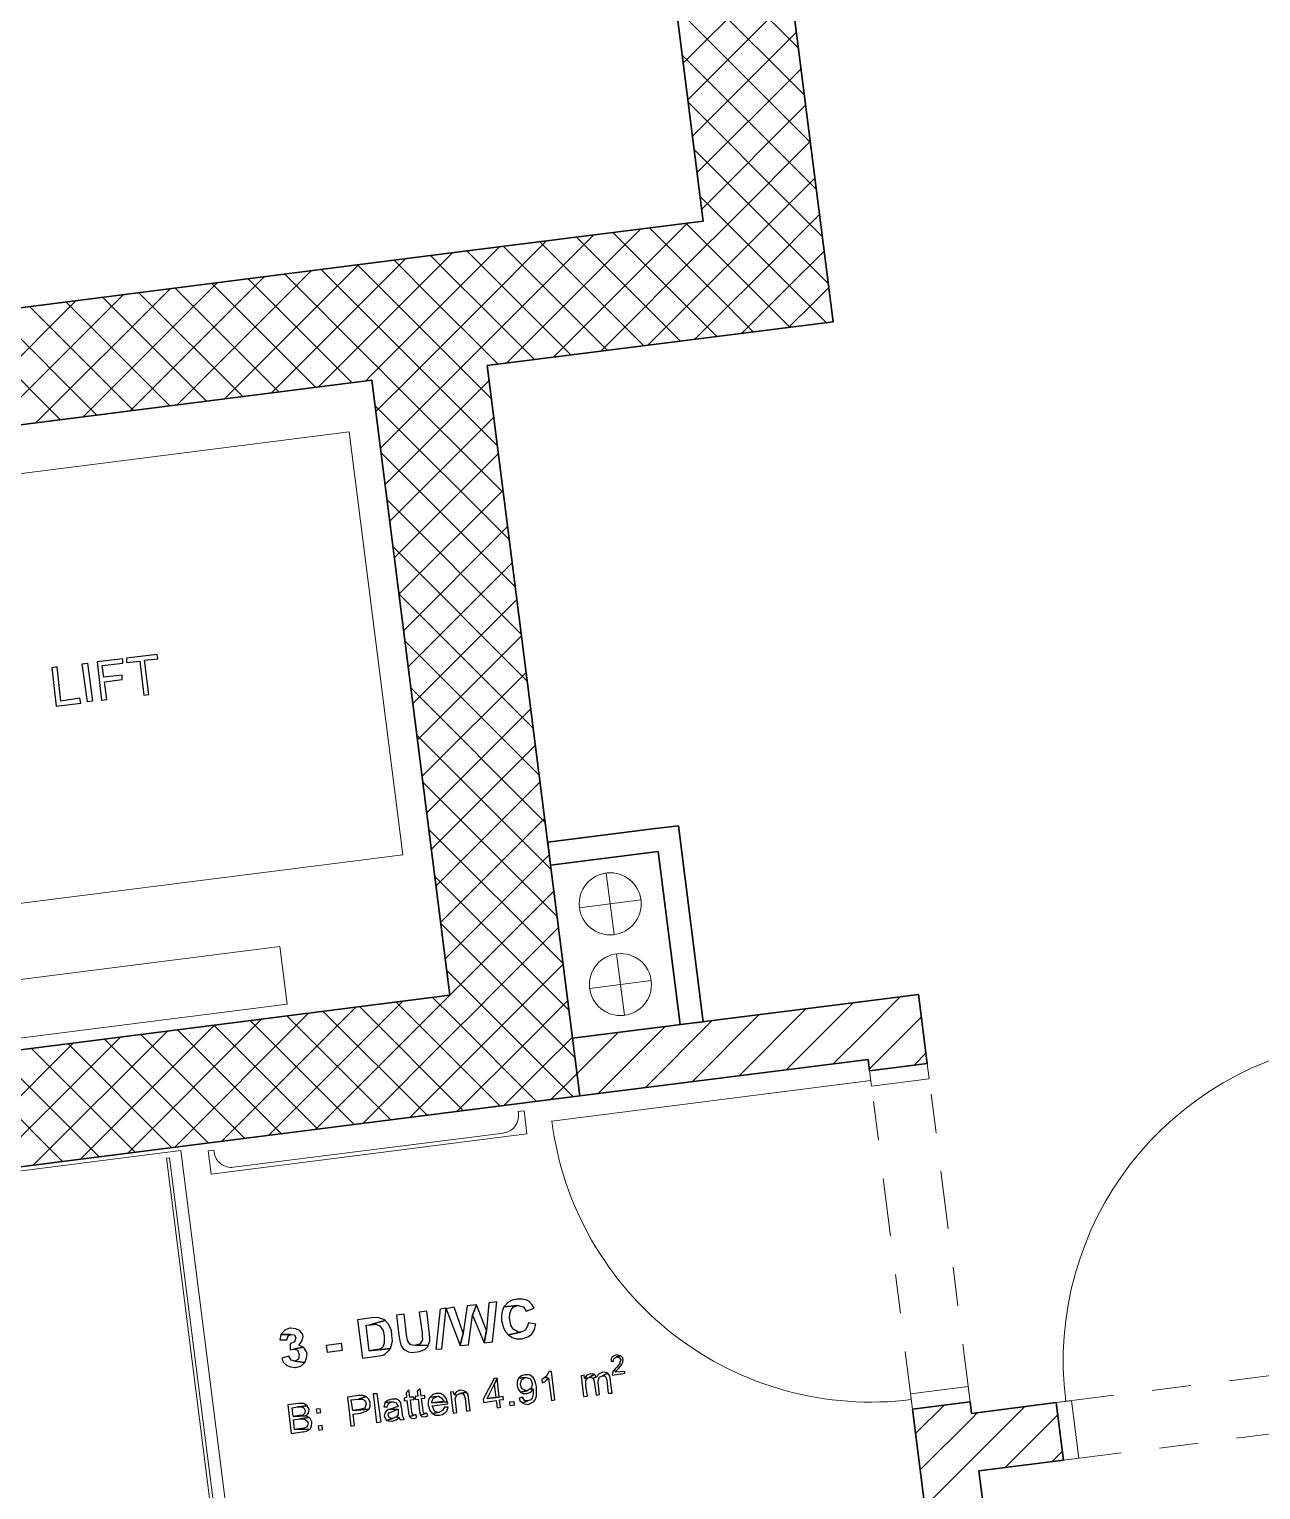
# Model space of a CAD drawing. Header units: metres. Extents: x 2713679.5 to 2713747.3, y 1226017.1 to 1226104.2.
# Drawn here: x 2713737.848 to 2713741.027, y 1226046.68 to 1226050.449 of the extents above; entities that cross this region are included whole.
import ezdxf

# ---------------------------------------------------------------- set-up
doc = ezdxf.new("R2010")
doc.units = ezdxf.units.M
doc.header["$MEASUREMENT"] = 0
doc.linetypes.add('Strichpunkt 3_1_1mm Achsen', pattern=[0.25, 0.15, -0.05, 0, -0.05])
doc.layers.add('haustechnik', color=7, linetype='Continuous', true_color=0x0332dd)
doc.layers.add('texte', color=7, linetype='Continuous', true_color=0x000000)
doc.layers.add('plangrafiken', color=251, linetype='Continuous')
doc.layers.add('waende_stuetzen', color=250, linetype='Continuous')

msp = doc.modelspace()

# ---------------------------------------------------------------- linework, layer by layer
at = {"layer": 'haustechnik', "color": 7, "linetype": 'Continuous', "lineweight": 13}
for p, q in [((2713739.1938, 1226048.2914), (2713739.4716, 1226048.3267)), ((2713739.4716, 1226048.3267), (2713739.5282, 1226047.8802)), ((2713739.2505, 1226047.845), (2713739.1938, 1226048.2914)), ((2713739.3375, 1226048.2713), (2713739.3576, 1226048.1126)), ((2713739.2682, 1226048.1819), (2713739.4269, 1226048.202)), ((2713739.3841, 1226047.9043), (2713739.3639, 1226048.063)), ((2713739.4534, 1226047.9937), (2713739.2946, 1226047.9736)), ((2713739.5282, 1226047.8802), (2713739.2505, 1226047.845))]:
    msp.add_line(p, q, dxfattribs=at)
at = {"layer": 'haustechnik', "color": 144, "linetype": 'Continuous', "lineweight": 20, "true_color": 0x0082b3}
msp.add_circle((2713739.3476, 1226048.192), 0.08, dxfattribs=at)
at = {"layer": 'haustechnik', "color": 20, "linetype": 'Continuous', "lineweight": 20, "true_color": 0xfa2d16}
msp.add_circle((2713739.374, 1226047.9836), 0.08, dxfattribs=at)
at = {"layer": 'plangrafiken', "color": 7, "linetype": 'Continuous', "lineweight": 13}
for p, q in [((2713737.285, 1226049.2336), (2713738.6739, 1226049.4098)), ((2713738.6739, 1226049.4098), (2713738.8124, 1226048.3186)), ((2713738.8124, 1226048.3186), (2713737.4235, 1226048.1423)), ((2713737.7705, 1226047.9898), (2713738.4947, 1226048.0817)), ((2713738.4947, 1226048.0817), (2713738.5135, 1226047.9329)), ((2713738.5135, 1226047.9329), (2713737.7893, 1226047.841)), ((2713739.1251, 1226047.6577), (2713739.1102, 1226047.6558)), ((2713739.1102, 1226047.6558), (2713739.1108, 1226047.6509)), ((2713739.1326, 1226047.5982), (2713739.1251, 1226047.6577)), ((2713738.3171, 1226047.4947), (2713739.1326, 1226047.5982)), ((2713739.0718, 1226047.6005), (2713738.3754, 1226047.5122)), ((2713738.2389, 1226047.5553), (2713737.3461, 1226047.442)), ((2713738.4655, 1226045.7696), (2713738.2389, 1226047.5553)), ((2713738.3245, 1226047.5561), (2713738.3096, 1226047.5542)), ((2713738.3096, 1226047.5542), (2713738.3171, 1226047.4947)), ((2713738.3251, 1226047.5511), (2713738.3245, 1226047.5561)), ((2713738.21, 1226047.5365), (2713738.2021, 1226047.5355)), ((2713738.2021, 1226047.5355), (2713738.316, 1226046.6377)), ((2713738.324, 1226046.6387), (2713738.21, 1226047.5365))]:
    msp.add_line(p, q, dxfattribs=at)
for centre, start, end in [((2713739.0662, 1226047.6452), 277.2326, 7.2326), ((2713738.3697, 1226047.5568), 187.2326, 277.2326)]:
    msp.add_arc(centre, 0.045, start, end, dxfattribs=at)
at = {"layer": 'texte'}
for points in [[(2713738.1778, 1226048.8359), (2713738.0994, 1226048.8264), (2713738.0994, 1226048.8149), (2713738.1338, 1226048.8187), (2713738.1434, 1226048.7307), (2713738.1568, 1226048.7326), (2713738.1453, 1226048.8206), (2713738.1798, 1226048.8245)], [(2713737.9196, 1226048.8034), (2713737.9062, 1226048.8015), (2713737.9177, 1226048.702), (2713737.9808, 1226048.7097), (2713737.9789, 1226048.7231), (2713737.9292, 1226048.7154)], [(2713737.998, 1226048.7135), (2713737.9846, 1226048.8111), (2713737.998, 1226048.813), (2713738.0114, 1226048.7154), (2713737.998, 1226048.7135)], [(2713738.0898, 1226048.8245), (2713738.0229, 1226048.8168), (2713738.0344, 1226048.7173), (2713738.0478, 1226048.7192), (2713738.042, 1226048.7652), (2713738.0879, 1226048.7709), (2713738.0879, 1226048.7824), (2713738.0401, 1226048.7766), (2713738.0363, 1226048.8072), (2713738.0898, 1226048.813)], [(2713739.1072, 1226047.1719), (2713739.0947, 1226047.1694), (2713739.0834, 1226047.1631), (2713739.0759, 1226047.1544), (2713739.0734, 1226047.1519), (2713739.1085, 1226047.1556), (2713739.111, 1226047.1556), (2713739.1222, 1226047.1519), (2713739.1235, 1226047.1519), (2713739.131, 1226047.1406), (2713739.151, 1226047.1481), (2713739.146, 1226047.1569), (2713739.1385, 1226047.1656), (2713739.1323, 1226047.1694), (2713739.121, 1226047.1719)], [(2713738.8155, 1226047.1331), (2713738.7955, 1226047.1306), (2713738.8018, 1226047.078), (2713738.8043, 1226047.0642), (2713738.8068, 1226047.053), (2713738.8143, 1226047.043), (2713738.8155, 1226047.0417), (2713738.8268, 1226047.0354), (2713738.8343, 1226047.0342), (2713738.8493, 1226047.0354), (2713738.8556, 1226047.0367), (2713738.8669, 1226047.0405), (2713738.8694, 1226047.0417), (2713738.8781, 1226047.0505), (2713738.8781, 1226047.0517), (2713738.8456, 1226047.053), (2713738.8443, 1226047.0517), (2713738.8318, 1226047.0542), (2713738.8255, 1226047.063), (2713738.8243, 1226047.0655), (2713738.8218, 1226047.0793)], [(2713738.8744, 1226047.1406), (2713738.8543, 1226047.1381), (2713738.8618, 1226047.0843), (2713738.8618, 1226047.078), (2713738.8631, 1226047.0667), (2713738.8581, 1226047.058), (2713738.8581, 1226047.0567), (2713738.8456, 1226047.053), (2713738.8781, 1226047.0517), (2713738.8819, 1226047.063), (2713738.8819, 1226047.073), (2713738.8806, 1226047.0893)], [(2713738.8982, 1226047.0417), (2713738.9094, 1226047.1469), (2713738.9232, 1226047.1494), (2713738.9119, 1226047.043), (2713738.8982, 1226047.0417)], [(2713738.9445, 1226047.1506), (2713738.9244, 1226047.1469), (2713738.9607, 1226047.0517), (2713738.9683, 1226047.0843)], [(2713739.0021, 1226047.1569), (2713738.9783, 1226047.1544), (2713738.9683, 1226047.0843), (2713738.9607, 1226047.0517), (2713738.982, 1226047.0542), (2713738.992, 1226047.1306)], [(2713739.0021, 1226047.1569), (2713738.992, 1226047.1306), (2713739.0221, 1226047.0592), (2713739.0284, 1226047.0905)], [(2713739.0546, 1226047.1644), (2713739.0346, 1226047.1619), (2713739.0284, 1226047.0905), (2713739.0221, 1226047.0592), (2713739.0434, 1226047.0617)], [(2713739.0734, 1226047.1519), (2713739.0684, 1226047.1406), (2713739.0672, 1226047.1281), (2713739.0672, 1226047.1143), (2713739.0684, 1226047.1118), (2713739.0709, 1226047.0993), (2713739.0772, 1226047.088), (2713739.0847, 1226047.0793), (2713739.1172, 1226047.0868), (2713739.1097, 1226047.0868), (2713739.0985, 1226047.093), (2713739.0972, 1226047.0943), (2713739.0909, 1226047.1043), (2713739.0884, 1226047.1181), (2713739.0872, 1226047.1206), (2713739.0884, 1226047.1343), (2713739.0922, 1226047.1444), (2713739.0972, 1226047.1506), (2713739.1085, 1226047.1556)], [(2713738.5226, 1226047.0968), (2713738.5201, 1226047.0968), (2713738.5076, 1226047.0918), (2713738.5076, 1226047.0918), (2713738.4988, 1226047.0818), (2713738.4975, 1226047.0805), (2713738.5238, 1226047.0805), (2713738.5326, 1226047.0793), (2713738.5364, 1226047.0718), (2713738.5326, 1226047.0617), (2713738.5213, 1226047.0567), (2713738.5213, 1226047.0405), (2713738.5301, 1226047.043), (2713738.5551, 1226047.048), (2713738.5439, 1226047.053), (2713738.5451, 1226047.0542), (2713738.5526, 1226047.0642), (2713738.5551, 1226047.0755), (2713738.5539, 1226047.0805), (2713738.5464, 1226047.0905), (2713738.5351, 1226047.0955)], [(2713738.7317, 1226047.1231), (2713738.6953, 1226047.1181), (2713738.7079, 1226047.0192), (2713738.7454, 1226047.0242), (2713738.7517, 1226047.0254), (2713738.7629, 1226047.0279), (2713738.7667, 1226047.0304), (2713738.7755, 1226047.038), (2713738.7805, 1226047.0442), (2713738.7254, 1226047.038), (2713738.7179, 1226047.1043), (2713738.7266, 1226047.1056), (2713738.7667, 1226047.1168), (2713738.7629, 1226047.1193), (2713738.7504, 1226047.1231), (2713738.7467, 1226047.1243)], [(2713738.7667, 1226047.1168), (2713738.7266, 1226047.1056), (2713738.7317, 1226047.1056), (2713738.7429, 1226047.1068), (2713738.7529, 1226047.103), (2713738.7592, 1226047.0943), (2713738.7617, 1226047.0905), (2713738.7642, 1226047.0768), (2713738.7642, 1226047.0705), (2713738.7642, 1226047.058), (2713738.7604, 1226047.048), (2713738.7529, 1226047.043), (2713738.7404, 1226047.0405), (2713738.7254, 1226047.038), (2713738.7805, 1226047.0442), (2713738.7842, 1226047.0567), (2713738.7855, 1226047.0642), (2713738.7842, 1226047.078), (2713738.783, 1226047.0905), (2713738.778, 1226047.1018), (2713738.7755, 1226047.1068)], [(2713739.136, 1226047.1106), (2713739.1348, 1226047.1043), (2713739.1298, 1226047.093), (2713739.1285, 1226047.0918), (2713739.1172, 1226047.0868), (2713739.0847, 1226047.0793), (2713739.0947, 1226047.073), (2713739.106, 1226047.0692), (2713739.1197, 1226047.0692), (2713739.1222, 1226047.0705), (2713739.1348, 1226047.0743), (2713739.1448, 1226047.0805), (2713739.146, 1226047.083), (2713739.1523, 1226047.093), (2713739.156, 1226047.1068)], [(2713738.4975, 1226047.0805), (2713738.495, 1226047.0667), (2713738.5126, 1226047.0667), (2713738.5163, 1226047.0768), (2713738.5238, 1226047.0805)], [(2713738.6177, 1226047.0342), (2713738.6152, 1226047.053), (2713738.6528, 1226047.058), (2713738.6553, 1226047.0392), (2713738.6177, 1226047.0342)], [(2713738.5176, 1226047.0242), (2713738.5001, 1226047.0192), (2713738.5038, 1226047.0092), (2713738.5126, 1226047.0004), (2713738.5226, 1226046.9966), (2713738.5351, 1226046.9954), (2713738.5364, 1226046.9954), (2713738.5489, 1226046.9991), (2713738.5589, 1226047.0079), (2713738.5339, 1226047.0117), (2713738.5238, 1226047.0142)], [(2713738.5551, 1226047.048), (2713738.5301, 1226047.043), (2713738.5401, 1226047.0405), (2713738.5451, 1226047.0292), (2713738.5451, 1226047.0292), (2713738.5426, 1226047.0167), (2713738.5339, 1226047.0117), (2713738.5589, 1226047.0079), (2713738.5639, 1226047.0192), (2713738.5652, 1226047.0317), (2713738.5639, 1226047.0354), (2713738.5576, 1226047.0455)], [(2713739.3639, 1226047.0279), (2713739.3576, 1226047.0254), (2713739.3526, 1226047.0229), (2713739.3501, 1226047.0179), (2713739.3501, 1226047.0117), (2713739.3563, 1226047.0117), (2713739.3563, 1226047.0129), (2713739.3576, 1226047.0192), (2713739.3588, 1226047.0192), (2713739.3639, 1226047.0229), (2713739.3751, 1226047.0254), (2713739.3701, 1226047.0267)], [(2713739.3751, 1226047.0254), (2713739.3639, 1226047.0229), (2713739.3651, 1226047.0229), (2713739.3714, 1226047.0204), (2713739.3714, 1226047.0204), (2713739.3751, 1226047.0154), (2713739.3751, 1226047.0142), (2713739.3726, 1226047.0079), (2713739.3726, 1226047.0067), (2713739.3689, 1226047.0016), (2713739.3639, 1226046.9954), (2713739.3601, 1226046.9916), (2713739.3563, 1226046.9866), (2713739.3551, 1226046.9866), (2713739.3538, 1226046.9804), (2713739.3526, 1226046.9754), (2713739.3851, 1226046.9804), (2713739.3851, 1226046.9854), (2713739.3601, 1226046.9829), (2713739.3626, 1226046.9866), (2713739.3639, 1226046.9879), (2713739.3689, 1226046.9929), (2713739.3739, 1226046.9991), (2713739.3776, 1226047.0029), (2713739.3776, 1226047.0041), (2713739.3801, 1226047.0092), (2713739.3814, 1226047.0154), (2713739.3801, 1226047.0204)], [(2713739.1961, 1226046.9854), (2713739.1898, 1226046.9854), (2713739.1886, 1226046.9829), (2713739.1836, 1226046.9741), (2713739.1786, 1226046.9691), (2713739.1886, 1226046.9678), (2713739.1961, 1226046.9103), (2713739.2049, 1226046.9115)], [(2713739.3288, 1226046.9829), (2713739.3276, 1226046.9829), (2713739.3188, 1226046.9791), (2713739.3125, 1226046.9716), (2713739.3038, 1226046.9678), (2713739.3063, 1226046.9591), (2713739.3113, 1226046.924), (2713739.32, 1226046.9253), (2713739.3163, 1226046.9566), (2713739.3163, 1226046.9603), (2713739.3188, 1226046.9691), (2713739.3188, 1226046.9703), (2713739.3276, 1226046.9741), (2713739.3413, 1226046.9804), (2713739.3388, 1226046.9816)], [(2713739.0559, 1226046.9678), (2713739.0484, 1226046.9666), (2713739.0196, 1226046.914), (2713739.0208, 1226046.9052), (2713739.0534, 1226046.9103), (2713739.0559, 1226046.8915), (2713739.0647, 1226046.8927), (2713739.0622, 1226046.9115), (2713739.0722, 1226046.9128), (2713739.0709, 1226046.9203), (2713739.0609, 1226046.919), (2713739.0296, 1226046.9153), (2713739.0484, 1226046.9516)], [(2713739.0559, 1226046.9678), (2713739.0484, 1226046.9516), (2713739.0521, 1226046.9178), (2713739.0296, 1226046.9153), (2713739.0609, 1226046.919)], [(2713739.111, 1226046.9678), (2713739.1072, 1226046.9591), (2713739.1072, 1226046.9491), (2713739.1097, 1226046.9391), (2713739.116, 1226046.9315), (2713739.1335, 1226046.9353), (2713739.131, 1226046.9353), (2713739.1222, 1226046.9391), (2713739.1197, 1226046.9403), (2713739.116, 1226046.9503), (2713739.116, 1226046.9541), (2713739.1185, 1226046.9628), (2713739.121, 1226046.9653), (2713739.1285, 1226046.9691)], [(2713739.1272, 1226046.9766), (2713739.1185, 1226046.9741), (2713739.111, 1226046.9678), (2713739.111, 1226046.9678), (2713739.1285, 1226046.9691), (2713739.131, 1226046.9691), (2713739.1398, 1226046.9666), (2713739.1423, 1226046.9641), (2713739.146, 1226046.9541), (2713739.146, 1226046.9503), (2713739.1435, 1226046.9416), (2713739.141, 1226046.9403), (2713739.1485, 1226046.9391), (2713739.1485, 1226046.9378), (2713739.1485, 1226046.9365), (2713739.1485, 1226046.9265), (2713739.146, 1226046.9165), (2713739.1423, 1226046.9115), (2713739.1348, 1226046.909), (2713739.121, 1226046.904), (2713739.126, 1226046.9015), (2713739.136, 1226046.9002), (2713739.141, 1226046.9027), (2713739.1498, 1226046.9065), (2713739.1535, 1226046.9115), (2713739.1573, 1226046.9215), (2713739.1573, 1226046.924), (2713739.1573, 1226046.9328), (2713739.1573, 1226046.9441), (2713739.1573, 1226046.9466), (2713739.1548, 1226046.9566), (2713739.151, 1226046.9653), (2713739.1485, 1226046.9691), (2713739.141, 1226046.9754), (2713739.1373, 1226046.9766)], [(2713739.1786, 1226046.9691), (2713739.1711, 1226046.9641), (2713739.1723, 1226046.9553), (2713739.1723, 1226046.9553), (2713739.1811, 1226046.9603), (2713739.1811, 1226046.9616), (2713739.1886, 1226046.9678)], [(2713739.28, 1226046.9754), (2713739.2725, 1226046.9741), (2713739.2787, 1226046.9203), (2713739.2887, 1226046.9215), (2713739.285, 1226046.9491), (2713739.285, 1226046.9516), (2713739.285, 1226046.9616), (2713739.2887, 1226046.9678), (2713739.2812, 1226046.9678)], [(2713739.2963, 1226046.9791), (2713739.2963, 1226046.9791), (2713739.2875, 1226046.9754), (2713739.2812, 1226046.9678), (2713739.2887, 1226046.9678), (2713739.295, 1226046.9703), (2713739.3063, 1226046.9779), (2713739.3063, 1226046.9779)], [(2713739.3063, 1226046.9779), (2713739.295, 1226046.9703), (2713739.3038, 1226046.9678), (2713739.3125, 1226046.9716)], [(2713739.3413, 1226046.9804), (2713739.3276, 1226046.9741), (2713739.3326, 1226046.9741), (2713739.3363, 1226046.9703), (2713739.3388, 1226046.9628), (2713739.3426, 1226046.929), (2713739.3526, 1226046.929), (2713739.3476, 1226046.9666), (2713739.3463, 1226046.9729)], [(2713738.6966, 1226046.9228), (2713738.6691, 1226046.919), (2713738.6778, 1226046.8439), (2713738.6878, 1226046.8452), (2713738.6841, 1226046.8752), (2713738.7029, 1226046.8777), (2713738.7079, 1226046.879), (2713738.7179, 1226046.8827), (2713738.7241, 1226046.8877), (2713738.6828, 1226046.884), (2713738.6791, 1226046.9115), (2713738.6979, 1226046.914), (2713738.7179, 1226046.9203), (2713738.7179, 1226046.9203), (2713738.7079, 1226046.9228), (2713738.7066, 1226046.9228)], [(2713738.7179, 1226046.9203), (2713738.6979, 1226046.914), (2713738.7079, 1226046.914), (2713738.7141, 1226046.9103), (2713738.7179, 1226046.9027), (2713738.7179, 1226046.9015), (2713738.7154, 1226046.8927), (2713738.7129, 1226046.8902), (2713738.7016, 1226046.8865), (2713738.6828, 1226046.884), (2713738.7241, 1226046.8877), (2713738.7279, 1226046.894), (2713738.7279, 1226046.904), (2713738.7279, 1226046.9052), (2713738.7241, 1226046.914)], [(2713738.7454, 1226046.8527), (2713738.7367, 1226046.9278), (2713738.7454, 1226046.9278), (2713738.7554, 1226046.8539), (2713738.7454, 1226046.8527)], [(2713738.7655, 1226046.904), (2713738.7629, 1226046.894), (2713738.7717, 1226046.894), (2713738.7755, 1226046.9027), (2713738.7755, 1226046.9027), (2713738.7842, 1226046.9065)], [(2713738.7855, 1226046.914), (2713738.7817, 1226046.9128), (2713738.773, 1226046.9103), (2713738.773, 1226046.9103), (2713738.7655, 1226046.904), (2713738.7655, 1226046.904), (2713738.7842, 1226046.9065), (2713738.7867, 1226046.9065), (2713738.7955, 1226046.904), (2713738.7993, 1226046.8965), (2713738.7993, 1226046.894), (2713738.7942, 1226046.8927), (2713738.783, 1226046.889), (2713738.7755, 1226046.8865), (2713738.8005, 1226046.8877), (2713738.8005, 1226046.884), (2713738.8005, 1226046.874), (2713738.7955, 1226046.8677), (2713738.803, 1226046.8664), (2713738.8055, 1226046.8602), (2713738.8155, 1226046.8614), (2713738.813, 1226046.8677), (2713738.8118, 1226046.8714), (2713738.8105, 1226046.884), (2713738.808, 1226046.8965), (2713738.8068, 1226046.904), (2713738.803, 1226046.9103), (2713738.7968, 1226046.914), (2713738.7955, 1226046.914)], [(2713738.828, 1226046.9378), (2713738.8205, 1226046.9303), (2713738.8218, 1226046.9178), (2713738.8155, 1226046.9165), (2713738.8155, 1226046.909), (2713738.823, 1226046.9103), (2713738.8268, 1226046.879), (2713738.8268, 1226046.8777), (2713738.8293, 1226046.8689), (2713738.8418, 1226046.8727), (2713738.8381, 1226046.8727), (2713738.8368, 1226046.8752), (2713738.8356, 1226046.8802), (2713738.8318, 1226046.9115), (2713738.8406, 1226046.9128), (2713738.8406, 1226046.919), (2713738.8306, 1226046.919)], [(2713738.8568, 1226046.9403), (2713738.8493, 1226046.934), (2713738.8506, 1226046.9215), (2713738.8443, 1226046.9203), (2713738.8443, 1226046.9128), (2713738.8518, 1226046.914), (2713738.8556, 1226046.8827), (2713738.8556, 1226046.8815), (2713738.8581, 1226046.8727), (2713738.8706, 1226046.8765), (2713738.8681, 1226046.8765), (2713738.8656, 1226046.879), (2713738.8644, 1226046.884), (2713738.8606, 1226046.9153), (2713738.8694, 1226046.9165), (2713738.8694, 1226046.9228), (2713738.8593, 1226046.9215)], [(2713738.8831, 1226046.919), (2713738.8806, 1226046.9165), (2713738.8781, 1226046.9078), (2713738.8781, 1226046.8965), (2713738.8794, 1226046.894), (2713738.8819, 1226046.884), (2713738.8881, 1226046.8765), (2713738.9069, 1226046.8802), (2713738.9032, 1226046.879), (2713738.8944, 1226046.8827), (2713738.8919, 1226046.8865), (2713738.8881, 1226046.8965), (2713738.9282, 1226046.9015), (2713738.9282, 1226046.904), (2713738.9269, 1226046.9065), (2713738.8869, 1226046.904), (2713738.8869, 1226046.9065), (2713738.8906, 1226046.9153), (2713738.8919, 1226046.9165), (2713738.9007, 1226046.9203)], [(2713738.8994, 1226046.9278), (2713738.8982, 1226046.9278), (2713738.8894, 1226046.9253), (2713738.8831, 1226046.919), (2713738.9007, 1226046.9203), (2713738.9044, 1226046.9215), (2713738.9132, 1226046.9165), (2713738.9132, 1226046.9165), (2713738.9182, 1226046.9078), (2713738.8869, 1226046.904), (2713738.9269, 1226046.9065), (2713738.9244, 1226046.9165), (2713738.9182, 1226046.9228), (2713738.9182, 1226046.924), (2713738.9094, 1226046.9278)], [(2713738.9432, 1226046.9328), (2713738.9357, 1226046.9315), (2713738.942, 1226046.8777), (2713738.952, 1226046.879), (2713738.9482, 1226046.909), (2713738.947, 1226046.9153), (2713738.9507, 1226046.9228), (2713738.9507, 1226046.924), (2713738.9445, 1226046.9253)], [(2713738.9607, 1226046.9365), (2713738.9595, 1226046.9365), (2713738.9507, 1226046.9328), (2713738.9445, 1226046.9253), (2713738.9507, 1226046.924), (2713738.9595, 1226046.9278), (2713738.977, 1226046.9315), (2713738.9695, 1226046.9353)], [(2713738.977, 1226046.9315), (2713738.9595, 1226046.9278), (2713738.967, 1226046.9278), (2713738.9708, 1226046.9228), (2713738.9733, 1226046.9153), (2713738.977, 1226046.8827), (2713738.9858, 1226046.884), (2713738.982, 1226046.9165), (2713738.9808, 1226046.9253)], [(2713739.0897, 1226046.8965), (2713739.0884, 1226046.9065), (2713739.0985, 1226046.9078), (2713739.0997, 1226046.8977), (2713739.0897, 1226046.8965)], [(2713739.121, 1226046.919), (2713739.1122, 1226046.9165), (2713739.1147, 1226046.9103), (2713739.121, 1226046.904), (2713739.1348, 1226046.909), (2713739.126, 1226046.9103), (2713739.126, 1226046.9103)], [(2713739.141, 1226046.9403), (2713739.1335, 1226046.9353), (2713739.116, 1226046.9315), (2713739.1222, 1226046.9278), (2713739.1323, 1226046.9278), (2713739.1323, 1226046.9278), (2713739.1423, 1226046.9315), (2713739.1423, 1226046.9315), (2713739.1485, 1226046.9391)], [(2713738.5426, 1226046.9027), (2713738.5151, 1226046.899), (2713738.5238, 1226046.8251), (2713738.5526, 1226046.8289), (2713738.5551, 1226046.8289), (2713738.5639, 1226046.8314), (2713738.5727, 1226046.8364), (2713738.5326, 1226046.8351), (2713738.5301, 1226046.8602), (2713738.5464, 1226046.8627), (2713738.5702, 1226046.8664), (2713738.5614, 1226046.8702), (2713738.5626, 1226046.8702), (2713738.5288, 1226046.8689), (2713738.5263, 1226046.8915), (2713738.5401, 1226046.894), (2713738.5652, 1226046.8965), (2713738.5564, 1226046.9027), (2713738.5526, 1226046.9027)], [(2713738.5652, 1226046.8965), (2713738.5401, 1226046.894), (2713738.5426, 1226046.894), (2713738.5526, 1226046.894), (2713738.5576, 1226046.8902), (2713738.5601, 1226046.884), (2713738.5589, 1226046.8777), (2713738.5539, 1226046.8727), (2713738.5451, 1226046.8714), (2713738.5288, 1226046.8689), (2713738.5626, 1226046.8702), (2713738.5689, 1226046.8777), (2713738.5702, 1226046.8865), (2713738.5702, 1226046.8877), (2713738.5652, 1226046.8965)], [(2713738.599, 1226046.889), (2713738.5889, 1226046.8877), (2713738.5902, 1226046.8777), (2713738.6002, 1226046.879)], [(2713738.7755, 1226046.8865), (2713738.7692, 1226046.8827), (2713738.7655, 1226046.8777), (2713738.7642, 1226046.8702), (2713738.7655, 1226046.8664), (2713738.7705, 1226046.8589), (2713738.7855, 1226046.8639), (2713738.778, 1226046.8652), (2713738.7742, 1226046.8714), (2713738.7742, 1226046.8752), (2713738.778, 1226046.879), (2713738.7855, 1226046.8815), (2713738.7917, 1226046.884), (2713738.8005, 1226046.8877)], [(2713738.7955, 1226046.8677), (2713738.7855, 1226046.8639), (2713738.7705, 1226046.8589), (2713738.7742, 1226046.8577), (2713738.7842, 1226046.8564), (2713738.7855, 1226046.8564), (2713738.7942, 1226046.8602), (2713738.7955, 1226046.8602), (2713738.803, 1226046.8664)], [(2713738.8456, 1226046.874), (2713738.8418, 1226046.8727), (2713738.8293, 1226046.8689), (2713738.8331, 1226046.8652), (2713738.8418, 1226046.8639), (2713738.8481, 1226046.8664)], [(2713738.8744, 1226046.8777), (2713738.8706, 1226046.8765), (2713738.8581, 1226046.8727), (2713738.8618, 1226046.8689), (2713738.8706, 1226046.8677), (2713738.8769, 1226046.8702)], [(2713738.9194, 1226046.8927), (2713738.9194, 1226046.8915), (2713738.9144, 1226046.884), (2713738.9069, 1226046.8802), (2713738.8881, 1226046.8765), (2713738.8894, 1226046.8765), (2713738.8969, 1226046.8727), (2713738.9069, 1226046.8727), (2713738.9144, 1226046.874), (2713738.9219, 1226046.879), (2713738.9257, 1226046.8827), (2713738.9295, 1226046.8927)], [(2713738.5702, 1226046.8664), (2713738.5464, 1226046.8627), (2713738.5489, 1226046.8627), (2713738.5576, 1226046.8627), (2713738.5639, 1226046.8589), (2713738.5677, 1226046.8527), (2713738.5664, 1226046.8452), (2713738.5639, 1226046.8414), (2713738.5576, 1226046.8389), (2713738.5514, 1226046.8376), (2713738.5326, 1226046.8351), (2713738.5727, 1226046.8364), (2713738.5764, 1226046.8439), (2713738.5764, 1226046.8439), (2713738.5777, 1226046.8539), (2713738.5777, 1226046.8552), (2713738.5727, 1226046.8639)], [(2713738.604, 1226046.8452), (2713738.5939, 1226046.8439), (2713738.5952, 1226046.8339), (2713738.6052, 1226046.8351)]]:
    msp.add_lwpolyline(points, close=True, dxfattribs=at)
at = {"layer": 'waende_stuetzen', "color": 7, "linetype": 'Continuous', "lineweight": 35}
for p, q in [((2713739.8852, 1226049.992), (2713739.3118, 1226054.5107)), ((2713739.0141, 1226054.473), (2713739.5876, 1226049.9542)), ((2713739.923, 1226049.6944), (2713739.8852, 1226049.992)), ((2713739.5876, 1226049.9542), (2713738.9924, 1226049.8787)), ((2713738.9924, 1226049.8787), (2713738.6948, 1226049.8409)), ((2713738.6948, 1226049.8409), (2713736.7603, 1226049.5954)), ((2713739.0302, 1226049.5811), (2713739.923, 1226049.6944)), ((2713739.2316, 1226047.9938), (2713739.0302, 1226049.5811)), ((2713736.9965, 1226049.323), (2713738.7325, 1226049.5433)), ((2713738.7325, 1226049.5433), (2713738.934, 1226047.956)), ((2713739.464, 1226048.3862), (2713739.1863, 1226048.3509)), ((2713739.5236, 1226048.3937), (2713739.464, 1226048.3862)), ((2713739.5878, 1226047.8878), (2713739.5236, 1226048.3937)), ((2713739.1863, 1226048.3509), (2713739.1938, 1226048.2914)), ((2713739.1938, 1226048.2914), (2713739.4716, 1226048.3267)), ((2713739.4716, 1226048.3267), (2713739.5282, 1226047.8802)), ((2713739.2694, 1226047.6962), (2713739.2316, 1226047.9938)), ((2713738.934, 1226047.956), (2713737.1979, 1226047.7357)), ((2713739.9945, 1226047.9394), (2713739.2505, 1226047.845)), ((2713740.1433, 1226047.9583), (2713739.9945, 1226047.9394)), ((2713740.166, 1226047.7797), (2713740.1433, 1226047.9583)), ((2713739.5878, 1226047.8878), (2713739.5282, 1226047.8802)), ((2713739.2694, 1226047.6962), (2713739.2505, 1226047.845)), ((2713739.2694, 1226047.6962), (2713740.0134, 1226047.7906)), ((2713740.0134, 1226047.7906), (2713740.0172, 1226047.7608)), ((2713740.0172, 1226047.7608), (2713740.166, 1226047.7797)), ((2713737.3349, 1226047.4507), (2713739.2694, 1226047.6962)), ((2713740.128, 1226046.8878), (2713740.2768, 1226046.9067)), ((2713740.2805, 1226046.877), (2713740.2768, 1226046.9067)), ((2713740.128, 1226046.8878), (2713740.386, 1226044.8541)), ((2713740.4988, 1226046.9047), (2713740.2805, 1226046.877)), ((2713740.4988, 1226046.9047), (2713740.5177, 1226046.7559)), ((2713740.2994, 1226046.7282), (2713740.5177, 1226046.7559)), ((2713740.5349, 1226044.873), (2713740.2994, 1226046.7282))]:
    msp.add_line(p, q, dxfattribs=at)
at = {"layer": 'waende_stuetzen', "color": 18, "linetype": 'Continuous', "lineweight": 0, "true_color": 0x000000}
for p, q in [((2713739.8334, 1226050.4003), (2713739.487, 1226050.7466)), ((2713739.8488, 1226050.2788), (2713739.5025, 1226050.6252)), ((2713739.5359, 1226050.3615), (2713739.8043, 1226050.6298)), ((2713739.5479, 1226050.2673), (2713739.8162, 1226050.5357)), ((2713739.8642, 1226050.1573), (2713739.5179, 1226050.5037)), ((2713739.5598, 1226050.1732), (2713739.8282, 1226050.4416)), ((2713739.8797, 1226050.0358), (2713739.5333, 1226050.3822)), ((2713739.5718, 1226050.0791), (2713739.8401, 1226050.3474)), ((2713739.8251, 1226049.9843), (2713739.5487, 1226050.2607)), ((2713739.5837, 1226049.985), (2713739.8521, 1226050.2533)), ((2713739.6694, 1226049.9646), (2713739.864, 1226050.1592)), ((2713739.731, 1226049.9724), (2713739.5641, 1226050.1392)), ((2713739.7909, 1226049.98), (2713739.8759, 1226050.0651)), ((2713739.6368, 1226049.9605), (2713739.5795, 1226050.0177)), ((2713739.6278, 1226049.923), (2713739.6694, 1226049.9646)), ((2713739.8339, 1226049.7634), (2713739.6368, 1226049.9605)), ((2713739.6876, 1226049.8767), (2713739.7909, 1226049.98)), ((2713739.9105, 1226049.7929), (2713739.731, 1226049.9724)), ((2713739.7474, 1226049.8304), (2713739.8879, 1226049.971)), ((2713739.8951, 1226049.9144), (2713739.8251, 1226049.9843)), ((2713739.0801, 1226049.5874), (2713739.4264, 1226049.9338)), ((2713739.2015, 1226049.6028), (2713739.5479, 1226049.9492)), ((2713739.6228, 1226049.6563), (2713739.3545, 1226049.9246)), ((2713739.6104, 1226049.7748), (2713739.4486, 1226049.9366)), ((2713739.595, 1226049.8963), (2713739.5427, 1226049.9485)), ((2713739.5956, 1226049.8908), (2713739.6278, 1226049.923)), ((2713738.9992, 1226049.8248), (2713739.062, 1226049.8875)), ((2713739.0112, 1226049.7306), (2713739.1835, 1226049.9029)), ((2713739.0231, 1226049.6365), (2713739.3049, 1226049.9183)), ((2713739.3405, 1226049.6204), (2713739.0721, 1226049.8888)), ((2713739.4346, 1226049.6324), (2713739.1662, 1226049.9007)), ((2713739.5287, 1226049.6443), (2713739.2604, 1226049.9127)), ((2713739.323, 1226049.6182), (2713739.5956, 1226049.8908)), ((2713739.8111, 1226049.6802), (2713739.595, 1226049.8963)), ((2713738.707, 1226049.7446), (2713738.819, 1226049.8567)), ((2713738.7189, 1226049.6505), (2713738.9405, 1226049.8721)), ((2713738.8927, 1226049.75), (2713738.7897, 1226049.853)), ((2713738.939, 1226049.8098), (2713738.8839, 1226049.8649)), ((2713738.9853, 1226049.8695), (2713738.978, 1226049.8768)), ((2713738.9947, 1226049.8601), (2713738.9853, 1226049.8695)), ((2713739.2463, 1226049.6085), (2713738.9947, 1226049.8601)), ((2713739.6076, 1226049.7967), (2713739.6876, 1226049.8767)), ((2713739.8071, 1226049.7841), (2713739.8998, 1226049.8768)), ((2713738.1082, 1226049.4641), (2713738.4546, 1226049.8104)), ((2713738.2297, 1226049.4795), (2713738.576, 1226049.8258)), ((2713738.3512, 1226049.4949), (2713738.695, 1226049.8388)), ((2713738.7255, 1226049.599), (2713738.5074, 1226049.8171)), ((2713738.71, 1226049.7205), (2713738.6015, 1226049.8291)), ((2713738.695, 1226049.8388), (2713738.6975, 1226049.8412)), ((2713738.8464, 1226049.6902), (2713738.6956, 1226049.841)), ((2713738.7834, 1226049.6089), (2713738.9992, 1226049.8248)), ((2713739.0102, 1226049.7386), (2713738.939, 1226049.8098)), ((2713739.6195, 1226049.7026), (2713739.7474, 1226049.8304)), ((2713737.8652, 1226049.4332), (2713738.2116, 1226049.7796)), ((2713737.9867, 1226049.4486), (2713738.3331, 1226049.795)), ((2713738.4934, 1226049.5129), (2713738.225, 1226049.7813)), ((2713738.5875, 1226049.5249), (2713738.3191, 1226049.7932)), ((2713738.6816, 1226049.5368), (2713738.4133, 1226049.8052)), ((2713739.4445, 1226049.6336), (2713739.6076, 1226049.7967)), ((2713739.7169, 1226049.6682), (2713739.6104, 1226049.7748)), ((2713739.6875, 1226049.6645), (2713739.8071, 1226049.7841)), ((2713739.8669, 1226049.7378), (2713739.9118, 1226049.7827)), ((2713737.6223, 1226049.4024), (2713737.9686, 1226049.7487)), ((2713737.7437, 1226049.4178), (2713738.0901, 1226049.7642)), ((2713738.1169, 1226049.4652), (2713737.8485, 1226049.7335)), ((2713738.211, 1226049.4771), (2713737.9427, 1226049.7455)), ((2713738.3051, 1226049.489), (2713738.0368, 1226049.7574)), ((2713738.3992, 1226049.501), (2713738.1309, 1226049.7693)), ((2713738.4726, 1226049.5103), (2713738.707, 1226049.7446)), ((2713739.0256, 1226049.6171), (2713738.8927, 1226049.75)), ((2713739.1522, 1226049.5965), (2713739.0102, 1226049.7386)), ((2713739.809, 1226049.6799), (2713739.8669, 1226049.7378)), ((2713739.9052, 1226049.6921), (2713739.8339, 1226049.7634)), ((2713737.9286, 1226049.4413), (2713737.6603, 1226049.7096)), ((2713738.0228, 1226049.4532), (2713737.7544, 1226049.7216)), ((2713738.8001, 1226049.6305), (2713738.71, 1226049.7205)), ((2713738.8371, 1226049.5566), (2713739.0112, 1226049.7306)), ((2713739.566, 1226049.6491), (2713739.6195, 1226049.7026)), ((2713738.964, 1226049.5727), (2713738.8464, 1226049.6902)), ((2713738.5941, 1226049.5257), (2713738.7189, 1226049.6505)), ((2713738.8699, 1226049.5607), (2713738.8001, 1226049.6305)), ((2713738.9586, 1226049.572), (2713739.0231, 1226049.6365)), ((2713738.7538, 1226049.5707), (2713738.7255, 1226049.599)), ((2713738.7309, 1226049.5564), (2713738.7834, 1226049.6089)), ((2713739.0581, 1226049.5846), (2713739.0256, 1226049.6171)), ((2713738.7156, 1226049.5411), (2713738.7309, 1226049.5564)), ((2713738.7428, 1226049.4623), (2713738.8371, 1226049.5566)), ((2713738.7757, 1226049.5488), (2713738.7538, 1226049.5707)), ((2713738.7548, 1226049.3682), (2713738.9586, 1226049.572)), ((2713739.0718, 1226049.2527), (2713738.7757, 1226049.5488)), ((2713739.0564, 1226049.3742), (2713738.8699, 1226049.5607)), ((2713739.041, 1226049.4956), (2713738.964, 1226049.5727)), ((2713738.7667, 1226049.274), (2713739.0351, 1226049.5424)), ((2713739.0872, 1226049.1312), (2713738.7409, 1226049.4776)), ((2713738.7787, 1226049.1799), (2713739.047, 1226049.4483)), ((2713739.1027, 1226049.0097), (2713738.7563, 1226049.3561)), ((2713738.7906, 1226049.0858), (2713739.0589, 1226049.3541)), ((2713738.8025, 1226048.9917), (2713739.0709, 1226049.26)), ((2713739.1181, 1226048.8882), (2713738.7717, 1226049.2346)), ((2713738.8145, 1226048.8976), (2713739.0828, 1226049.1659)), ((2713739.1335, 1226048.7667), (2713738.7871, 1226049.1131)), ((2713738.8264, 1226048.8034), (2713739.0948, 1226049.0718)), ((2713739.1489, 1226048.6453), (2713738.8025, 1226048.9916)), ((2713738.8384, 1226048.7093), (2713739.1067, 1226048.9777)), ((2713739.1643, 1226048.5238), (2713738.818, 1226048.8701)), ((2713738.8503, 1226048.6152), (2713739.1187, 1226048.8835)), ((2713738.8623, 1226048.5211), (2713739.1306, 1226048.7894)), ((2713739.1797, 1226048.4023), (2713738.8334, 1226048.7487)), ((2713738.8742, 1226048.4269), (2713739.1426, 1226048.6953)), ((2713739.1952, 1226048.2808), (2713738.8488, 1226048.6272)), ((2713738.8862, 1226048.3328), (2713739.1545, 1226048.6012)), ((2713739.2106, 1226048.1593), (2713738.8642, 1226048.5057)), ((2713738.8981, 1226048.2387), (2713739.1664, 1226048.5071)), ((2713739.226, 1226048.0378), (2713738.8796, 1226048.3842)), ((2713738.91, 1226048.1446), (2713739.1784, 1226048.4129)), ((2713738.922, 1226048.0505), (2713739.1903, 1226048.3188)), ((2713739.1716, 1226047.9862), (2713738.8951, 1226048.2627)), ((2713738.9339, 1226047.9563), (2713739.2023, 1226048.2247)), ((2713739.0775, 1226047.9742), (2713738.9105, 1226048.1412)), ((2713739.055, 1226047.9714), (2713739.2142, 1226048.1306)), ((2713739.1765, 1226047.9868), (2713739.2262, 1226048.0364)), ((2713738.9834, 1226047.9623), (2713738.9259, 1226048.0198)), ((2713739.1811, 1226047.7646), (2713738.9834, 1226047.9623)), ((2713738.9935, 1226047.9099), (2713739.055, 1226047.9714)), ((2713739.0533, 1226047.8636), (2713739.1765, 1226047.9868)), ((2713739.2568, 1226047.7949), (2713739.0775, 1226047.9742)), ((2713739.2414, 1226047.9164), (2713739.1716, 1226047.9862)), ((2713738.3442, 1226047.5788), (2713738.6906, 1226047.9251)), ((2713738.4657, 1226047.5942), (2713738.8121, 1226047.9405)), ((2713738.5872, 1226047.6096), (2713738.9336, 1226047.956)), ((2713738.9693, 1226047.6581), (2713738.701, 1226047.9265)), ((2713738.9567, 1226047.7768), (2713738.7951, 1226047.9384)), ((2713738.9413, 1226047.8983), (2713738.8892, 1226047.9503)), ((2713739.1131, 1226047.8173), (2713739.2381, 1226047.9423)), ((2713739.802, 1226047.7638), (2713739.9752, 1226047.937)), ((2713740.0046, 1226047.8602), (2713740.0967, 1226047.9524)), ((2713738.1013, 1226047.5479), (2713738.4476, 1226047.8943)), ((2713738.2227, 1226047.5634), (2713738.5691, 1226047.9097)), ((2713738.687, 1226047.6223), (2713738.4186, 1226047.8906)), ((2713738.7811, 1226047.6342), (2713738.5128, 1226047.9026)), ((2713738.8752, 1226047.6462), (2713738.6069, 1226047.9145)), ((2713739.1576, 1226047.682), (2713738.9413, 1226047.8983)), ((2713738.9459, 1226047.8622), (2713738.9935, 1226047.9099)), ((2713739.4376, 1226047.7175), (2713739.6108, 1226047.8907)), ((2713739.5591, 1226047.7329), (2713739.7322, 1226047.9061)), ((2713739.6805, 1226047.7484), (2713739.8537, 1226047.9215)), ((2713740.045, 1226047.7946), (2713740.1507, 1226047.9003)), ((2713737.7368, 1226047.5017), (2713738.0832, 1226047.848)), ((2713737.8583, 1226047.5171), (2713738.2047, 1226047.8635)), ((2713737.9798, 1226047.5325), (2713738.3261, 1226047.8789)), ((2713738.4046, 1226047.5864), (2713738.1363, 1226047.8548)), ((2713738.4987, 1226047.5984), (2713738.2304, 1226047.8667)), ((2713738.5929, 1226047.6103), (2713738.3245, 1226047.8787)), ((2713738.7087, 1226047.625), (2713738.9459, 1226047.8622)), ((2713738.9578, 1226047.7681), (2713739.0533, 1226047.8636)), ((2713739.1728, 1226047.771), (2713739.2501, 1226047.8482)), ((2713739.262, 1226047.7541), (2713739.3678, 1226047.8599)), ((2713739.3161, 1226047.7021), (2713739.4893, 1226047.8753)), ((2713739.9235, 1226047.7792), (2713740.0046, 1226047.8602)), ((2713737.6153, 1226047.4863), (2713737.9617, 1226047.8326)), ((2713738.1223, 1226047.5506), (2713737.8539, 1226047.8189)), ((2713738.2164, 1226047.5625), (2713737.948, 1226047.8309)), ((2713738.3105, 1226047.5745), (2713738.0421, 1226047.8428)), ((2713738.9698, 1226047.674), (2713739.1131, 1226047.8173)), ((2713737.934, 1226047.5267), (2713737.6657, 1226047.7951)), ((2713738.0281, 1226047.5387), (2713737.7598, 1226047.807)), ((2713739.0635, 1226047.67), (2713738.9567, 1226047.7768)), ((2713740.0165, 1226047.7661), (2713740.045, 1226047.7946)), ((2713740.1318, 1226047.7754), (2713740.1626, 1226047.8062)), ((2713738.8302, 1226047.6404), (2713738.9578, 1226047.7681)), ((2713739.0731, 1226047.6713), (2713739.1728, 1226047.771)), ((2713739.2517, 1226047.6939), (2713739.1811, 1226047.7646)), ((2713739.2326, 1226047.7247), (2713739.262, 1226047.7541)), ((2713739.1946, 1226047.6867), (2713739.2326, 1226047.7247)), ((2713738.9516, 1226047.6559), (2713738.9698, 1226047.674)), ((2713740.1359, 1226046.8249), (2713740.2092, 1226046.8981)), ((2713740.2821, 1226046.8649), (2713740.296, 1226046.8789)), ((2713740.294, 1226046.7708), (2713740.4175, 1226046.8943)), ((2713740.3658, 1226046.7366), (2713740.5027, 1226046.8735)), ((2713740.1479, 1226046.7308), (2713740.2821, 1226046.8649)), ((2713740.1598, 1226046.6367), (2713740.294, 1226046.7708)), ((2713740.4873, 1226046.752), (2713740.5147, 1226046.7794))]:
    msp.add_line(p, q, dxfattribs=at)
at = {"layer": 'waende_stuetzen', "color": 7, "linetype": 'Strichpunkt 3_1_1mm Achsen', "lineweight": 13}
for p, q in [((2713740.2768, 1226046.9067), (2713740.166, 1226047.7797)), ((2713740.128, 1226046.8878), (2713740.0172, 1226047.7608)), ((2713740.4988, 1226046.9047), (2713741.3718, 1226047.0154)), ((2713740.5177, 1226046.7559), (2713741.3907, 1226046.8666))]:
    msp.add_line(p, q, dxfattribs=at)
at = {"layer": 'waende_stuetzen', "color": 7, "linetype": 'Continuous', "lineweight": 13}
for p, q in [((2713740.171, 1226047.74), (2713740.166, 1226047.7797)), ((2713740.0203, 1226047.736), (2713739.1969, 1226047.6315)), ((2713740.0172, 1226047.7608), (2713740.0222, 1226047.7212)), ((2713740.0222, 1226047.7212), (2713740.171, 1226047.74)), ((2713740.2717, 1226046.9464), (2713740.1229, 1226046.9275)), ((2713740.2768, 1226046.9067), (2713740.2717, 1226046.9464)), ((2713740.1229, 1226046.9275), (2713740.128, 1226046.8878)), ((2713740.5385, 1226046.9097), (2713740.4988, 1226046.9047)), ((2713740.5574, 1226046.7609), (2713740.5385, 1226046.9097)), ((2713740.5177, 1226046.7559), (2713740.5574, 1226046.7609))]:
    msp.add_line(p, q, dxfattribs=at)
for centre, start, end in [((2713741.347, 1226047.0123), 97.2326, 187.2326), ((2713740.0203, 1226047.736), 187.2326, 277.2326)]:
    msp.add_arc(centre, 0.83, start, end, dxfattribs=at)

doc.saveas('drawing.dxf')
